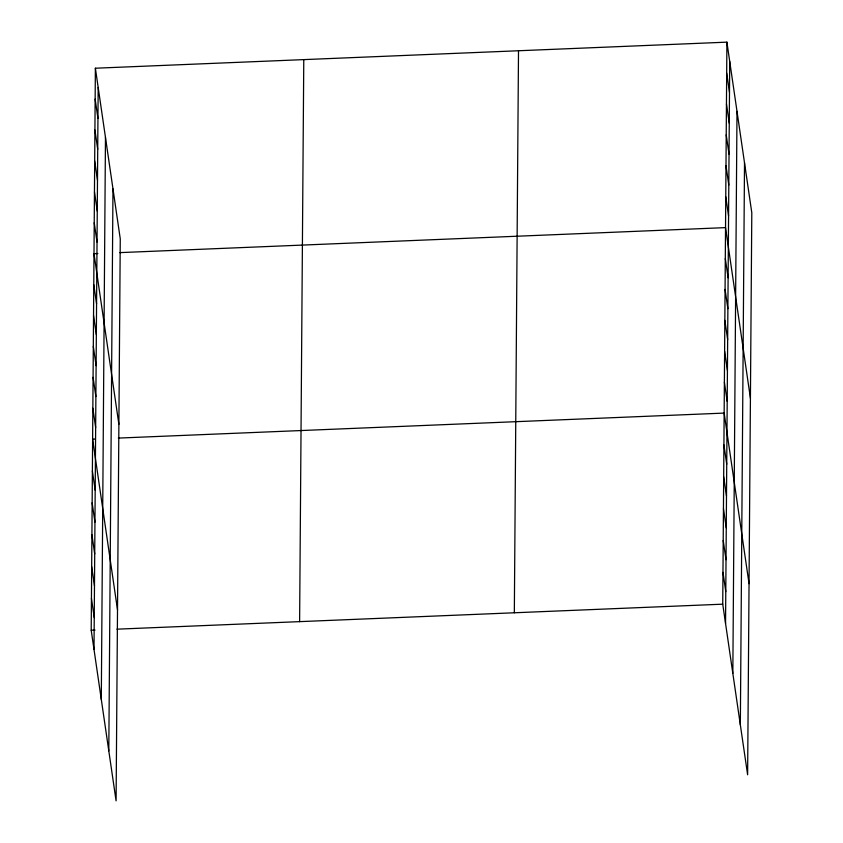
<?xml version="1.0" encoding="UTF-8"?>
<svg xmlns="http://www.w3.org/2000/svg" width="843" height="843" viewBox="0 0 843 843"><rect width="100%" height="100%" fill="white"/><g stroke="black" fill="none" stroke-linecap="round" stroke-linejoin="round"><path stroke-width="1.26" d="M95.375 68.22L120.264 238.822L116.092 800.85L91.202 630.237L95.375 68.22L726.908 42.15L751.798 212.763L747.625 774.78L722.736 604.178L726.908 42.15M94.005 649.479L98.178 87.461M101.297 699.437L105.47 137.409M108.8 750.902L112.973 188.874M299.613 621.639L303.775 59.611M514.335 612.777L518.508 50.749M725.549 623.42L729.722 61.391M732.83 673.367L737.003 111.339M740.344 724.832L744.517 162.804M97.851 253.522L93.995 253.68L118.884 424.292M119.727 252.626L725.538 227.621L750.428 398.233M95.196 439.045L92.614 439.15L117.504 609.763M118.347 438.086L724.158 413.091L749.048 583.693M91.202 630.237L95.059 630.079M116.924 629.173L722.736 604.178M726.677 73.056L729.49 92.298M726.455 103.974L729.258 123.215M726.223 134.88L729.026 154.121M725.992 165.797L728.805 185.038M725.76 196.704L728.573 215.945M725.307 258.527L728.11 277.769M725.075 289.444L727.878 308.686M724.843 320.351L727.657 339.592M724.622 351.268L727.425 370.509M724.39 382.174L727.193 401.416M723.926 444.935L726.729 464.177M723.684 476.78L726.487 496.021M723.452 508.635L726.255 527.876M723.21 540.479L726.023 559.72M722.978 572.323L725.781 591.565M95.143 99.126L97.946 118.368M94.911 130.033L97.714 149.274M94.679 160.95L97.493 180.191M94.458 191.856L97.261 211.098M94.226 222.773L97.029 242.015M93.763 284.597L96.576 303.838M93.531 315.503L96.344 334.745M93.31 346.42L96.113 365.662M93.078 377.327L95.881 396.568M92.846 408.244L95.659 427.485M92.382 470.995L95.185 490.236M92.14 502.849L94.953 522.091M91.908 534.694L94.711 553.935M91.676 566.549L94.479 585.79M91.434 598.393L94.247 617.634"/></g></svg>
